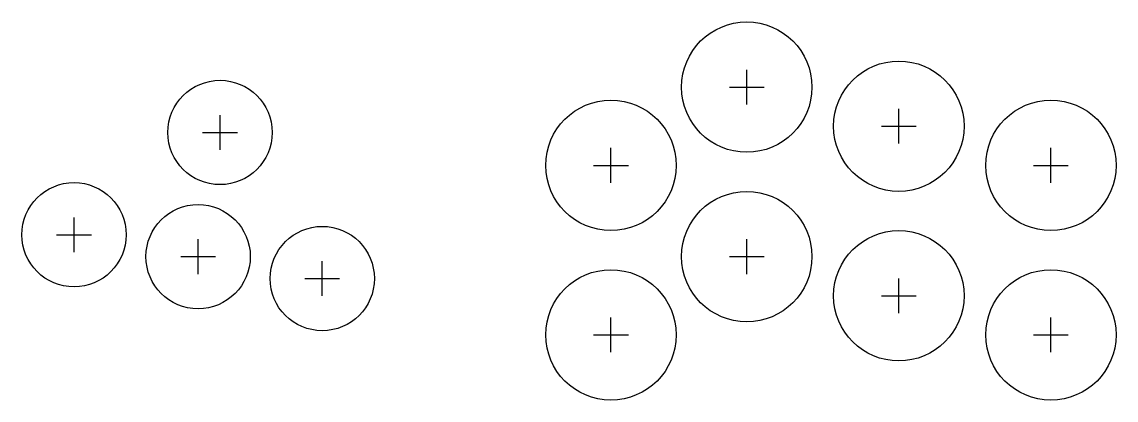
# Model space of a CAD drawing. Header units: millimetres. Extents: x -41 to 211, y -33 to 54.
import ezdxf

# ---------------------------------------------------------------- set-up
doc = ezdxf.new("R2010")
doc.units = ezdxf.units.MM
for name, color, linetype in [('BUTTONS_24', 1, 'Continuous'), ('BUTTONS_30', 5, 'Continuous'), ('REFERENCE', 8, 'Continuous')]:
    doc.layers.add(name, color=color, linetype=linetype)

msp = doc.modelspace()

# ---------------------------------------------------------------- linework, layer by layer
at = {"layer": 'BUTTONS_24'}
for centre in [(5.0358, 28.5594), (-28.5594, 5.0358), (0, 0), (28.5594, -5.0358)]:
    msp.add_circle(centre, 12, dxfattribs=at)
at = {"layer": 'BUTTONS_30'}
for centre in [(126.25, 39), (161.25, 30), (95, 21), (196.25, 21), (126.25, 0), (161.25, -9), (95, -18), (196.25, -18)]:
    msp.add_circle(centre, 15, dxfattribs=at)
at = {"layer": 'REFERENCE'}
for p, q in [((126.25, 35), (126.25, 43)), ((122.25, 39), (130.25, 39)), ((161.25, 26), (161.25, 34)), ((5.0358, 24.5594), (5.0358, 32.5594)), ((1.0358, 28.5594), (9.0358, 28.5594)), ((157.25, 30), (165.25, 30)), ((95, 17), (95, 25)), ((196.25, 17), (196.25, 25)), ((91, 21), (99, 21)), ((192.25, 21), (200.25, 21)), ((-28.5594, 1.0358), (-28.5594, 9.0358)), ((-32.5594, 5.0358), (-24.5594, 5.0358)), ((0, -4), (0, 4)), ((126.25, -4), (126.25, 4)), ((-4, 0), (4, 0)), ((122.25, 0), (130.25, 0)), ((28.5594, -9.0358), (28.5594, -1.0358)), ((24.5594, -5.0358), (32.5594, -5.0358)), ((161.25, -13), (161.25, -5)), ((157.25, -9), (165.25, -9)), ((95, -22), (95, -14)), ((196.25, -22), (196.25, -14)), ((91, -18), (99, -18)), ((192.25, -18), (200.25, -18))]:
    msp.add_line(p, q, dxfattribs=at)

doc.saveas('drawing.dxf')
